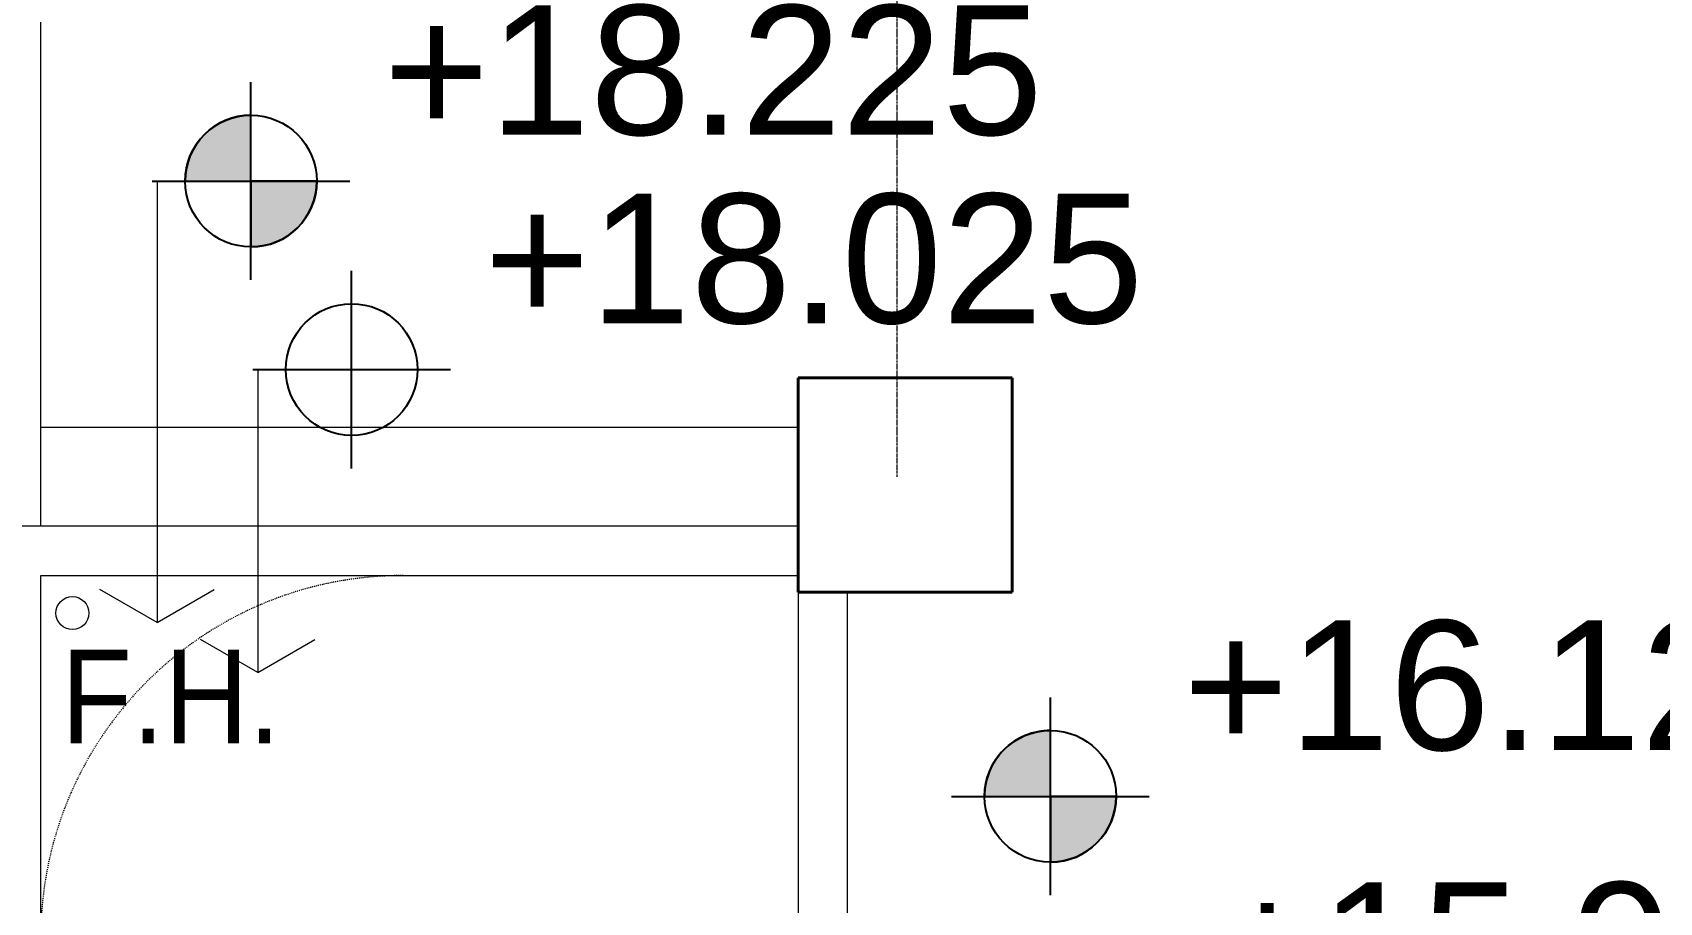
# Model space of a CAD drawing. Header units: millimetres. Extents: x 12827 to 109288, y -12264 to 68487.
# Drawn here: x 49714 to 54654, y 38615 to 41256 of the extents above; entities that cross this region are included whole.
import ezdxf

# ---------------------------------------------------------------- set-up
doc = ezdxf.new("R2010")
doc.units = ezdxf.units.MM
doc.linetypes.add('Dash', pattern=[6, 3, -3])
doc.linetypes.add('Grid Line__1_200_', pattern=[10.5, 6, -1.5, 1.5, -1.5])
for name, color, linetype, lineweight in [('A-ANNO-NOTE', 131, 'Continuous', 25), ('A-DETL-HDLN', 90, 'Dash', 9), ('A-DETL-THIN', 151, 'Continuous', 9), ('A-WALL', 113, 'Continuous', 20), ('G-ANNO-TEXT', 231, 'Continuous', 5), ('S-COLS', 52, 'Continuous', 20), ('S-GRID', 1, 'Continuous', 5), ('S-STRS', 31, 'Continuous', 20)]:
    doc.layers.add(name, color=color, linetype=linetype, lineweight=lineweight)
doc.styles.add('Arial', font='arial.ttf', dxfattribs={"height": 393.413174})
doc.styles.add('Swis721 BT_2', font='swiss.ttf', dxfattribs={"width": 0.89, "height": 283.821263})

# ---------------------------------------------------------------- blocks, each defined once
blk = doc.blocks.new('DLN_Slab Level Mark - FFL-2mm_Type 2-2670450-Copy of 2_F')
at = {"layer": 'A-ANNO-NOTE', "lineweight": 5}
h = blk.add_hatch(color=256, dxfattribs=at)
edge = h.paths.add_edge_path(flags=0)
edge.add_arc((0, 0), 1, 0, 90, ccw=False)
edge.add_line((1, 0), (0, 0))
edge.add_line((0, 0), (0, 1))
h = blk.add_hatch(color=256, dxfattribs=at)
edge = h.paths.add_edge_path(flags=0)
edge.add_arc((0, 0), 1, 180, 270, ccw=False)
edge.add_line((-1, 0), (0, 0))
edge.add_line((0, 0), (0, -1))
at = {"layer": 'A-ANNO-NOTE'}
for p, q in [((0, 1.5), (0, -1.5)), ((0, 1), (0, 0)), ((0, 0), (-1, 0)), ((0, -1), (0, 0)), ((0, 0), (1, 0)), ((-1.5, 0), (1.5, 0))]:
    blk.add_line(p, q, dxfattribs=at)
blk.add_circle((0, 0), 1, dxfattribs=at)
for start, end in [(360, 90), (180, 270)]:
    blk.add_arc((0, 0), 1, start, end, dxfattribs=at)
blk = doc.blocks.new('DLN_Slab Level Mark - SSL-2mm_Type 2-2670448-Copy of 2_F')
at = {"layer": 'A-ANNO-NOTE'}
for p, q in [((0, 1.5), (0, -1.5)), ((-1.5, 0), (1.5, 0))]:
    blk.add_line(p, q, dxfattribs=at)
blk.add_circle((0, 0), 1, dxfattribs=at)

msp = doc.modelspace()

# ---------------------------------------------------------------- linework, layer by layer
at = {"layer": 'A-DETL-HDLN'}
msp.add_arc((50839.29302, 38507.48546), 1100, 90, 180, dxfattribs=at)
at = {"layer": 'A-DETL-THIN'}
for p, q in [((50092.28356, 40805.25222), (50092.28356, 39465.25222)), ((50397.97432, 40233.03961), (50397.97432, 39313.03961)), ((50092.28356, 39465.25222), (49919.07848, 39565.25222)), ((50092.28356, 39465.25222), (50265.48864, 39565.25222)), ((50397.97432, 39313.03961), (50224.76924, 39413.03961)), ((50397.97432, 39313.03961), (50571.17941, 39413.03961))]:
    msp.add_line(p, q, dxfattribs=at)
msp.add_circle((49835.27473, 39493.57748), 50, dxfattribs=at)
at = {"layer": 'A-WALL'}
for p, q in [((49739.29296, 39757.48546), (49739.29296, 44407.48547)), ((52039.29296, 39757.48546), (49589.29296, 39757.48546)), ((52039.29296, 39607.48546), (52039.29296, 39757.48546)), ((49739.29296, 39607.48546), (52039.29296, 39607.48546)), ((49739.29296, 35807.48546), (49739.29296, 39607.48546)), ((52039.29296, 39557.48546), (52039.29296, 36574.09888)), ((52189.29296, 39557.48546), (52039.29296, 39557.48546)), ((52189.29296, 34117.48546), (52189.29296, 39557.48546))]:
    msp.add_line(p, q, dxfattribs=at)
at = {"layer": 'S-COLS', "color": 250, "lineweight": 40}
for p, q in [((52689.29296, 40207.48546), (52039.29296, 40207.48546)), ((52039.29296, 40207.48546), (52039.29296, 39557.48546)), ((52689.29296, 39557.48546), (52689.29296, 40207.48546)), ((52039.29296, 39557.48546), (52689.29296, 39557.48546))]:
    msp.add_line(p, q, dxfattribs=at)
at = {"layer": 'S-GRID', "linetype": 'Grid Line__1_200_'}
msp.add_line((52339.29296, 39907.48546), (52339.29296, 44907.48546), dxfattribs=at)
at = {"layer": 'S-STRS'}
msp.add_line((52039.29296, 40057.48546), (49739.29296, 40057.48546), dxfattribs=at)

# ---------------------------------------------------------------- block references
at = {"layer": 'A-ANNO-NOTE', "xscale": 200, "yscale": 200, "zscale": 200}
for name, p, rotation in [('DLN_Slab Level Mark - FFL-2mm_Type 2-2670450-Copy of 2_F', (50377.49105, 40805.25222), 90.00000000000021), ('DLN_Slab Level Mark - SSL-2mm_Type 2-2670448-Copy of 2_F', (50683.18182, 40233.03961), 89.9999999999998), ('DLN_Slab Level Mark - FFL-2mm_Type 2-2670450-Copy of 2_F', (52804.962, 38936.98448), 89.99999999999986)]:
    msp.add_blockref(name, p, dxfattribs=dict(at, rotation=rotation))

# ---------------------------------------------------------------- texts
at = {"layer": 'A-ANNO-NOTE', "lineweight": 5, "char_height": 393.413174, "attachment_point": 1, "line_spacing_factor": 0.938532, "style": 'Arial'}
for s, insert, width in [('+18.225', (50780.28605, 41339.30699), 2385.6), ('+18.025', (51085.97681, 40767.09437), 2385.6), ('+16.125', (53207.75699, 39471.03925), 2385.6), ('+15.90', (53302.62488, 38676.01252), 2020.8)]:
    msp.add_mtext(s, dxfattribs=dict(at, insert=insert, width=width))
at = {"layer": 'G-ANNO-TEXT', "color": 7, "insert": (49801.13775, 39381.9157), "char_height": 283.821263, "width": 777.6, "attachment_point": 1, "line_spacing_factor": 1.00667, "style": 'Swis721 BT_2'}
msp.add_mtext('F.H.', dxfattribs=at)

doc.saveas('drawing.dxf')
